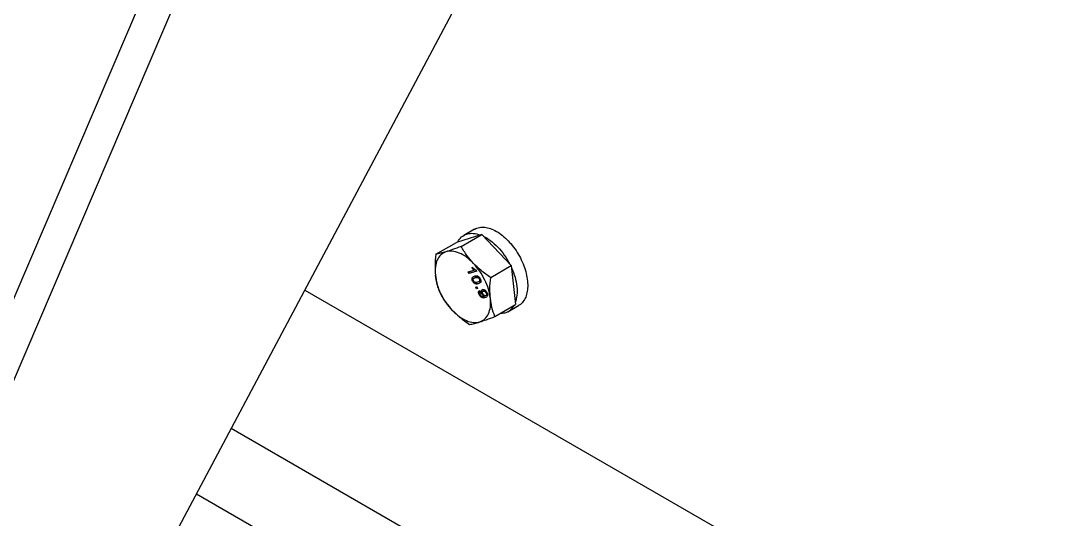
# Model space of a CAD drawing. Header units: millimetres. Extents: x 861 to 27901, y 673 to 17923.
# Drawn here: x 23600.6 to 23913.1, y 6782.4 to 6933.9 of the extents above; entities that cross this region are included whole.
import ezdxf

# ---------------------------------------------------------------- set-up
doc = ezdxf.new("R2010")
doc.units = ezdxf.units.MM
doc.header["$LTSCALE"] = 33.3

msp = doc.modelspace()

# ---------------------------------------------------------------- linework, layer by layer
at = {"color": 7, "linetype": 'Continuous', "lineweight": 25}
for p, q in [((23519.32, 6664.19), (23668.77, 7013.83)), ((23675.53, 7004.95), (23533.33, 6672.28)), ((23611.97, 6711.07), (23755.79, 6981.55)), ((23740.65, 6868.93), (23732.95, 6866.53)), ((23734.39, 6865.32), (23740.65, 6868.93)), ((23738.45, 6870.53), (23735.23, 6868.67)), ((23740.65, 6868.93), (23749.62, 6859.47)), ((23726.69, 6862.92), (23732.95, 6866.53)), ((23737.6, 6858.87), (23737.87, 6858.95)), ((23737.6, 6858.87), (23737.74, 6858.95)), ((23738.34, 6858.13), (23737.6, 6858.87)), ((23738.48, 6858.21), (23737.74, 6858.95)), ((23737.87, 6858.95), (23738.01, 6859.03)), ((23743.37, 6855.86), (23749.62, 6859.47)), ((23749.62, 6859.47), (23750.91, 6847.62)), ((23736.56, 6857.58), (23738.34, 6858.13)), ((23736.56, 6857.58), (23736.7, 6857.66)), ((23736.79, 6857.11), (23736.56, 6857.58)), ((23736.93, 6857.19), (23736.7, 6857.66)), ((23739.07, 6857.82), (23736.79, 6857.11)), ((23736.79, 6857.11), (23736.93, 6857.19)), ((23739.03, 6857.84), (23736.93, 6857.19)), ((23737.71, 6855.64), (23737.85, 6855.73)), ((23738.34, 6858.13), (23738.48, 6858.21)), ((23738.5, 6855.77), (23738.36, 6855.69)), ((23738.48, 6856.29), (23738.62, 6856.37)), ((23738.52, 6855.74), (23738.84, 6855.9)), ((23738.84, 6855.9), (23738.7, 6855.82)), ((23739.07, 6858.2), (23738.93, 6858.12)), ((23738.93, 6858.12), (23739.07, 6857.82)), ((23739.07, 6857.82), (23739.21, 6857.9)), ((23739.54, 6855.84), (23739.68, 6855.92)), ((23740.2, 6855.48), (23740.34, 6855.56)), ((23738.03, 6854.84), (23737.88, 6854.76)), ((23738.29, 6854.92), (23738.15, 6854.84)), ((23738.82, 6852.9), (23739.11, 6852.99)), ((23738.82, 6852.9), (23738.96, 6852.98)), ((23739.04, 6852.43), (23738.82, 6852.9)), ((23739.33, 6852.52), (23739.04, 6852.43)), ((23739.04, 6852.43), (23739.18, 6852.51)), ((23739.11, 6852.99), (23739.25, 6853.07)), ((23739.11, 6852.99), (23739.33, 6852.52)), ((23739.32, 6852.55), (23739.18, 6852.51)), ((23739.47, 6852.6), (23739.33, 6852.52)), ((23739.72, 6854.56), (23739.86, 6854.64)), ((23740.07, 6855.48), (23739.93, 6855.4)), ((23686.94, 6852.07), (23972.76, 6687.07)), ((23739.86, 6850.66), (23740, 6850.75)), ((23739.96, 6851.86), (23740.1, 6851.94)), ((23739.96, 6851.86), (23740.21, 6851.4)), ((23740.13, 6850.72), (23740.27, 6850.8)), ((23740.21, 6851.4), (23740.35, 6851.48)), ((23740.67, 6850.94), (23740.81, 6851.02)), ((23740.9, 6852.2), (23741.04, 6852.28)), ((23740.95, 6851.61), (23740.94, 6851.61)), ((23741, 6850.88), (23741.14, 6850.96)), ((23741.25, 6851.81), (23741.11, 6851.73)), ((23741.31, 6850.18), (23741.45, 6850.26)), ((23741.31, 6850.18), (23741.37, 6850.2)), ((23741.37, 6850.2), (23741.51, 6850.28)), ((23741.45, 6850.26), (23741.51, 6850.28)), ((23741.95, 6850.42), (23741.81, 6850.33)), ((23742.11, 6851.25), (23741.97, 6851.17)), ((23741.99, 6850.45), (23742.13, 6850.53)), ((23742.2, 6851.32), (23742.34, 6851.4)), ((23744.65, 6844.01), (23750.91, 6847.62)), ((23748.62, 6845.48), (23751.84, 6847.34)), ((23958.19, 6640.46), (23664.56, 6809.97)), ((23654.02, 6790.16), (23958.19, 6614.57))]:
    msp.add_line(p, q, dxfattribs=at)
for points, knots in [([(23738.46, 6870.52), (23738.48, 6870.53), (23738.89, 6870.86), (23739.92, 6871.11), (23741.53, 6871.2), (23743.3, 6870.79), (23745.13, 6869.94), (23746.97, 6868.68), (23748.73, 6867.05), (23750.36, 6865.12), (23751.8, 6862.96), (23752.99, 6860.65), (23753.88, 6858.28), (23754.45, 6855.92), (23754.67, 6853.68), (23754.53, 6851.64), (23754.05, 6849.87), (23753.21, 6848.47), (23752.45, 6847.63), (23751.9, 6847.4), (23751.82, 6847.37)], [0, 0, 0, 0, 0.002895, 0.064551, 0.126207, 0.187863, 0.249519, 0.311175, 0.372831, 0.434487, 0.496143, 0.557799, 0.619455, 0.681111, 0.742767, 0.804423, 0.866079, 0.927735, 0.989391, 1, 1, 1, 1]), ([(23734.39, 6865.32), (23733.49, 6864.98), (23731.81, 6864.34), (23730.43, 6863.9), (23729.79, 6863.69)], [0, 0, 0, 0, 0.532771, 1, 1, 1, 1]), ([(23738.13, 6860.16), (23737.45, 6860.92), (23736, 6862.57), (23734.95, 6864.36), (23734.39, 6865.32)], [0, 0, 0, 0, 0.467229, 1, 1, 1, 1]), ([(23726.69, 6862.92), (23726.58, 6861.76), (23726.37, 6859.57), (23726.52, 6857.52), (23726.58, 6856.56)], [0, 0, 0, 0, 0.532771, 1, 1, 1, 1]), ([(23729.79, 6863.69), (23729.22, 6863.52), (23727.98, 6863.15), (23727.14, 6863), (23726.69, 6862.92)], [0, 0, 0, 0, 0.467229, 1, 1, 1, 1]), ([(23737.87, 6858.95), (23738.04, 6858.77), (23738.38, 6858.41), (23738.74, 6858.22), (23738.93, 6858.12)], [0, 0, 0, 0, 0.500866, 1, 1, 1, 1]), ([(23743.37, 6855.86), (23742.36, 6856.56), (23740.46, 6857.87), (23738.87, 6859.43), (23738.13, 6860.16)], [0, 0, 0, 0, 0.532771, 1, 1, 1, 1]), ([(23726.58, 6856.56), (23726.72, 6855.64), (23727.01, 6853.67), (23727.64, 6851.97), (23727.98, 6851.07)], [0, 0, 0, 0, 0.467229, 1, 1, 1, 1]), ([(23737.88, 6854.76), (23737.82, 6854.92), (23737.72, 6855.15), (23737.69, 6855.41), (23737.7, 6855.55), (23737.71, 6855.61), (23737.71, 6855.64)], [0, 0, 0, 0, 0.498795, 0.749148, 0.874576, 1, 1, 1, 1]), ([(23737.71, 6855.64), (23737.75, 6855.73), (23737.83, 6855.91), (23738.08, 6856.14), (23738.32, 6856.23), (23738.48, 6856.29)], [0, 0, 0, 0, 0.249754, 0.499871, 1, 1, 1, 1]), ([(23738.03, 6854.84), (23737.96, 6855), (23737.86, 6855.23), (23737.83, 6855.53), (23737.84, 6855.66), (23737.85, 6855.73)], [0, 0, 0, 0, 0.499036, 0.74951, 1, 1, 1, 1]), ([(23737.85, 6855.73), (23737.89, 6855.81), (23737.96, 6855.99), (23738.1, 6856.1), (23738.16, 6856.15)], [0, 0, 0, 0, 0.499636, 1, 1, 1, 1]), ([(23738.15, 6854.84), (23738.12, 6854.92), (23738.05, 6855.07), (23738.05, 6855.28), (23738.09, 6855.46), (23738.29, 6855.68), (23738.52, 6855.76), (23738.7, 6855.82)], [0, 0, 0, 0, 0.124696, 0.249462, 0.374432, 0.499637, 1, 1, 1, 1]), ([(23738.48, 6856.29), (23738.61, 6856.32), (23738.87, 6856.39), (23739.25, 6856.38), (23739.58, 6856.24), (23739.82, 6856.05), (23740.04, 6855.79), (23740.14, 6855.58), (23740.2, 6855.48)], [0, 0, 0, 0, 0.250482, 0.500346, 0.631705, 0.750221, 0.874987, 1, 1, 1, 1]), ([(23738.7, 6855.82), (23738.83, 6855.86), (23739.02, 6855.91), (23739.31, 6855.92), (23739.46, 6855.87), (23739.54, 6855.84)], [0, 0, 0, 0, 0.500372, 0.750515, 1, 1, 1, 1]), ([(23738.84, 6855.9), (23738.97, 6855.94), (23739.16, 6855.99), (23739.45, 6856), (23739.6, 6855.95), (23739.68, 6855.92)], [0, 0, 0, 0, 0.500372, 0.750515, 1, 1, 1, 1]), ([(23739.54, 6855.84), (23739.58, 6855.82), (23739.65, 6855.77), (23739.76, 6855.67), (23739.86, 6855.54), (23739.91, 6855.45), (23739.93, 6855.4)], [0, 0, 0, 0, 0.250158, 0.500156, 0.750032, 1, 1, 1, 1]), ([(23739.68, 6855.92), (23739.72, 6855.9), (23739.79, 6855.85), (23739.9, 6855.75), (23739.98, 6855.65), (23740.04, 6855.56), (23740.06, 6855.51), (23740.07, 6855.48)], [0, 0, 0, 0, 0.250055, 0.499949, 0.749722, 0.874857, 1, 1, 1, 1]), ([(23743.26, 6849.5), (23743.19, 6850.46), (23743.04, 6852.51), (23743.25, 6854.7), (23743.37, 6855.86)], [0, 0, 0, 0, 0.467229, 1, 1, 1, 1]), ([(23739.6, 6853.95), (23739.47, 6853.92), (23739.21, 6853.85), (23738.83, 6853.87), (23738.51, 6854), (23738.26, 6854.19), (23738.05, 6854.45), (23737.94, 6854.66), (23737.88, 6854.76)], [0, 0, 0, 0, 0.250476, 0.500347, 0.625768, 0.750176, 0.87497, 1, 1, 1, 1]), ([(23739.74, 6854.03), (23739.61, 6854), (23739.35, 6853.93), (23738.97, 6853.95), (23738.65, 6854.08), (23738.4, 6854.27), (23738.19, 6854.54), (23738.08, 6854.74), (23738.03, 6854.84)], [0, 0, 0, 0, 0.250472, 0.500339, 0.626188, 0.75018, 0.874972, 1, 1, 1, 1]), ([(23739.38, 6854.42), (23739.19, 6854.36), (23738.96, 6854.3), (23738.62, 6854.36), (23738.44, 6854.46), (23738.27, 6854.62), (23738.19, 6854.77), (23738.15, 6854.84)], [0, 0, 0, 0, 0.50041, 0.625613, 0.75058, 0.875344, 1, 1, 1, 1]), ([(23739.93, 6855.4), (23739.96, 6855.33), (23740.03, 6855.18), (23740.03, 6854.96), (23739.99, 6854.79), (23739.8, 6854.56), (23739.56, 6854.48), (23739.38, 6854.42)], [0, 0, 0, 0, 0.124745, 0.249484, 0.374471, 0.499648, 1, 1, 1, 1]), ([(23740.2, 6855.48), (23740.24, 6855.38), (23740.33, 6855.17), (23740.4, 6854.85), (23740.38, 6854.58), (23740.17, 6854.18), (23739.85, 6854.05), (23739.6, 6853.95)], [0, 0, 0, 0, 0.125373, 0.250644, 0.375698, 0.501113, 1, 1, 1, 1]), ([(23740.07, 6855.48), (23740.1, 6855.41), (23740.17, 6855.26), (23740.17, 6855.04), (23740.13, 6854.87), (23740.02, 6854.73), (23739.91, 6854.69), (23739.84, 6854.66)], [0, 0, 0, 0, 0.183123, 0.366237, 0.549716, 0.733474, 1, 1, 1, 1]), ([(23727.98, 6851.07), (23728.54, 6850.11), (23729.59, 6848.32), (23731.04, 6846.67), (23731.71, 6845.9)], [0, 0, 0, 0, 0.532771, 1, 1, 1, 1]), ([(23739.86, 6850.66), (23739.8, 6850.79), (23739.72, 6850.99), (23739.68, 6851.24), (23739.67, 6851.47), (23739.75, 6851.71), (23739.89, 6851.81), (23739.96, 6851.86)], [0, 0, 0, 0, 0.249859, 0.375718, 0.500481, 0.749846, 1, 1, 1, 1]), ([(23740, 6850.75), (23739.94, 6850.88), (23739.86, 6851.07), (23739.82, 6851.32), (23739.81, 6851.56), (23739.9, 6851.79), (23740.03, 6851.89), (23740.1, 6851.94)], [0, 0, 0, 0, 0.249859, 0.375956, 0.500482, 0.749847, 1, 1, 1, 1]), ([(23741.69, 6849.76), (23741.55, 6849.72), (23741.27, 6849.65), (23740.86, 6849.68), (23740.52, 6849.85), (23740.26, 6850.06), (23740.03, 6850.34), (23739.91, 6850.56), (23739.86, 6850.66)], [0, 0, 0, 0, 0.250485, 0.500119, 0.627899, 0.750092, 0.874994, 1, 1, 1, 1]), ([(23741.83, 6849.84), (23741.69, 6849.8), (23741.41, 6849.73), (23741, 6849.76), (23740.66, 6849.93), (23740.4, 6850.14), (23740.17, 6850.42), (23740.05, 6850.64), (23740, 6850.75)], [0, 0, 0, 0, 0.2504849, 0.5001185, 0.6280399, 0.7500924, 0.8749937, 1, 1, 1, 1]), ([(23740.21, 6851.4), (23740.17, 6851.36), (23740.1, 6851.3), (23740.04, 6851.18), (23740.03, 6851.06), (23740.05, 6850.95), (23740.08, 6850.83), (23740.11, 6850.76), (23740.13, 6850.72)], [0, 0, 0, 0, 0.276477, 0.499318, 0.623718, 0.749496, 0.874756, 1, 1, 1, 1]), ([(23740.13, 6850.72), (23740.17, 6850.65), (23740.24, 6850.51), (23740.4, 6850.34), (23740.56, 6850.21), (23740.89, 6850.11), (23741.12, 6850.15), (23741.31, 6850.18)], [0, 0, 0, 0, 0.1252073, 0.25031, 0.3753386, 0.5006201, 1, 1, 1, 1]), ([(23740.67, 6850.94), (23740.63, 6851.01), (23740.57, 6851.16), (23740.51, 6851.38), (23740.5, 6851.59), (23740.52, 6851.78), (23740.57, 6851.94), (23740.68, 6852.11), (23740.82, 6852.17), (23740.9, 6852.2)], [0, 0, 0, 0, 0.125074, 0.250064, 0.373261, 0.500199, 0.624296, 0.750369, 1, 1, 1, 1]), ([(23740.81, 6851.02), (23740.79, 6851.06), (23740.76, 6851.13), (23740.7, 6851.28), (23740.65, 6851.46), (23740.64, 6851.67), (23740.66, 6851.86), (23740.71, 6852.02), (23740.78, 6852.14), (23740.85, 6852.17), (23740.88, 6852.19)], [0, 0, 0, 0, 0.07547, 0.150945, 0.301578, 0.450313, 0.603034, 0.752855, 0.90453, 1, 1, 1, 1]), ([(23741.37, 6850.2), (23741.3, 6850.23), (23741.17, 6850.3), (23740.98, 6850.48), (23740.8, 6850.69), (23740.71, 6850.86), (23740.67, 6850.94)], [0, 0, 0, 0, 0.248943, 0.49945, 0.750285, 1, 1, 1, 1]), ([(23741.51, 6850.28), (23741.44, 6850.31), (23741.31, 6850.38), (23741.12, 6850.56), (23740.94, 6850.77), (23740.85, 6850.94), (23740.81, 6851.02)], [0, 0, 0, 0, 0.24954, 0.50198, 0.751372, 1, 1, 1, 1]), ([(23741, 6850.88), (23740.96, 6850.98), (23740.89, 6851.12), (23740.87, 6851.31), (23740.87, 6851.44), (23740.9, 6851.55), (23740.97, 6851.67), (23741.06, 6851.71), (23741.11, 6851.73)], [0, 0, 0, 0, 0.249521, 0.373851, 0.499889, 0.624096, 0.750315, 1, 1, 1, 1]), ([(23740.9, 6852.2), (23741, 6852.22), (23741.16, 6852.25), (23741.4, 6852.18), (23741.58, 6852.08), (23741.76, 6851.94), (23741.99, 6851.7), (23742.11, 6851.47), (23742.2, 6851.32)], [0, 0, 0, 0, 0.249869, 0.376454, 0.500348, 0.627239, 0.750824, 1, 1, 1, 1]), ([(23741.81, 6850.33), (23741.75, 6850.32), (23741.65, 6850.3), (23741.5, 6850.34), (23741.39, 6850.4), (23741.27, 6850.49), (23741.13, 6850.64), (23741.05, 6850.78), (23741, 6850.88)], [0, 0, 0, 0, 0.2499765, 0.3782222, 0.5003423, 0.6274524, 0.7508111, 1, 1, 1, 1]), ([(23741.11, 6851.73), (23741.18, 6851.74), (23741.31, 6851.77), (23741.52, 6851.69), (23741.68, 6851.57), (23741.83, 6851.42), (23741.91, 6851.27), (23741.97, 6851.17)], [0, 0, 0, 0, 0.25025, 0.499842, 0.629576, 0.750665, 1, 1, 1, 1]), ([(23741.25, 6851.81), (23741.32, 6851.83), (23741.45, 6851.85), (23741.66, 6851.77), (23741.82, 6851.65), (23741.97, 6851.5), (23742.05, 6851.35), (23742.11, 6851.25)], [0, 0, 0, 0, 0.25025, 0.499841, 0.629288, 0.750666, 1, 1, 1, 1]), ([(23742.2, 6851.32), (23742.24, 6851.22), (23742.33, 6851.02), (23742.39, 6850.71), (23742.39, 6850.43), (23742.3, 6850.13), (23742.06, 6849.89), (23741.81, 6849.8), (23741.69, 6849.76)], [0, 0, 0, 0, 0.125064, 0.25009, 0.37511, 0.500169, 0.749441, 1, 1, 1, 1]), ([(23741.97, 6851.17), (23742.01, 6851.07), (23742.07, 6850.92), (23742.09, 6850.73), (23742.07, 6850.61), (23742.04, 6850.5), (23741.96, 6850.4), (23741.87, 6850.36), (23741.81, 6850.33)], [0, 0, 0, 0, 0.249017, 0.372138, 0.499365, 0.623562, 0.749893, 1, 1, 1, 1]), ([(23742.11, 6851.25), (23742.15, 6851.15), (23742.21, 6851), (23742.23, 6850.81), (23742.21, 6850.69), (23742.18, 6850.58), (23742.1, 6850.48), (23742.01, 6850.44), (23741.95, 6850.42)], [0, 0, 0, 0, 0.249017, 0.371845, 0.499365, 0.623226, 0.749892, 1, 1, 1, 1]), ([(23744.65, 6844.01), (23744.31, 6844.91), (23743.68, 6846.61), (23743.39, 6848.58), (23743.26, 6849.5)], [0, 0, 0, 0, 0.532771, 1, 1, 1, 1]), ([(23750.5, 6847.49), (23750.13, 6846.95), (23749.4, 6845.85), (23747.9, 6844.99), (23746.73, 6844.94), (23746.23, 6844.92)], [0, 0, 0, 0, 0.3621128, 0.7242256, 1, 1, 1, 1]), ([(23731.71, 6845.9), (23732.46, 6845.17), (23734.05, 6843.61), (23735.94, 6842.31), (23736.95, 6841.61)], [0, 0, 0, 0, 0.467229, 1, 1, 1, 1]), ([(23740.05, 6842.37), (23740.69, 6842.58), (23742.07, 6843.03), (23743.75, 6843.67), (23744.65, 6844.01)], [0, 0, 0, 0, 0.467229, 1, 1, 1, 1]), ([(23736.95, 6841.61), (23737.4, 6841.69), (23738.24, 6841.84), (23739.47, 6842.2), (23740.05, 6842.37)], [0, 0, 0, 0, 0.532771, 1, 1, 1, 1])]:
    msp.add_open_spline(points, degree=3, knots=knots, dxfattribs=at)
for points in [[(23733.35, 6866.66), (23733.72, 6867.21), (23734.45, 6868.31), (23736.11, 6869.17), (23738.05, 6869.43), (23739.51, 6869.01), (23740.24, 6868.8)], [(23741.12, 6868.44), (23741.87, 6868.01), (23743.38, 6867.17), (23745.57, 6865.16), (23747.57, 6862.75), (23748.63, 6860.9), (23749.15, 6859.97)], [(23729.79, 6863.69), (23729.24, 6863.43), (23728.15, 6862.93), (23727.07, 6861.3), (23726.46, 6859.18), (23726.54, 6857.43), (23726.58, 6856.56)], [(23738.13, 6860.16), (23737.43, 6860.82), (23736.03, 6862.16), (23733.8, 6863.4), (23731.64, 6864.02), (23730.41, 6863.8), (23729.79, 6863.69)], [(23743.26, 6849.5), (23743.1, 6850.42), (23742.8, 6852.26), (23741.65, 6855.13), (23740.1, 6857.87), (23738.78, 6859.39), (23738.13, 6860.16)], [(23749.69, 6858.85), (23750.08, 6857.88), (23750.86, 6855.94), (23751.39, 6853.07), (23751.45, 6850.4), (23751.04, 6848.96), (23750.84, 6848.24)], [(23731.71, 6845.9), (23731.06, 6846.67), (23729.74, 6848.19), (23728.19, 6850.93), (23727.04, 6853.8), (23726.74, 6855.64), (23726.58, 6856.56)], [(23740.05, 6842.37), (23740.6, 6842.62), (23741.69, 6843.13), (23742.77, 6844.76), (23743.38, 6846.88), (23743.3, 6848.63), (23743.26, 6849.5)], [(23731.71, 6845.9), (23732.41, 6845.24), (23733.81, 6843.9), (23736.04, 6842.66), (23738.2, 6842.04), (23739.43, 6842.26), (23740.05, 6842.37)]]:
    msp.add_open_spline(points, degree=3, dxfattribs=at)

doc.saveas('drawing.dxf')
